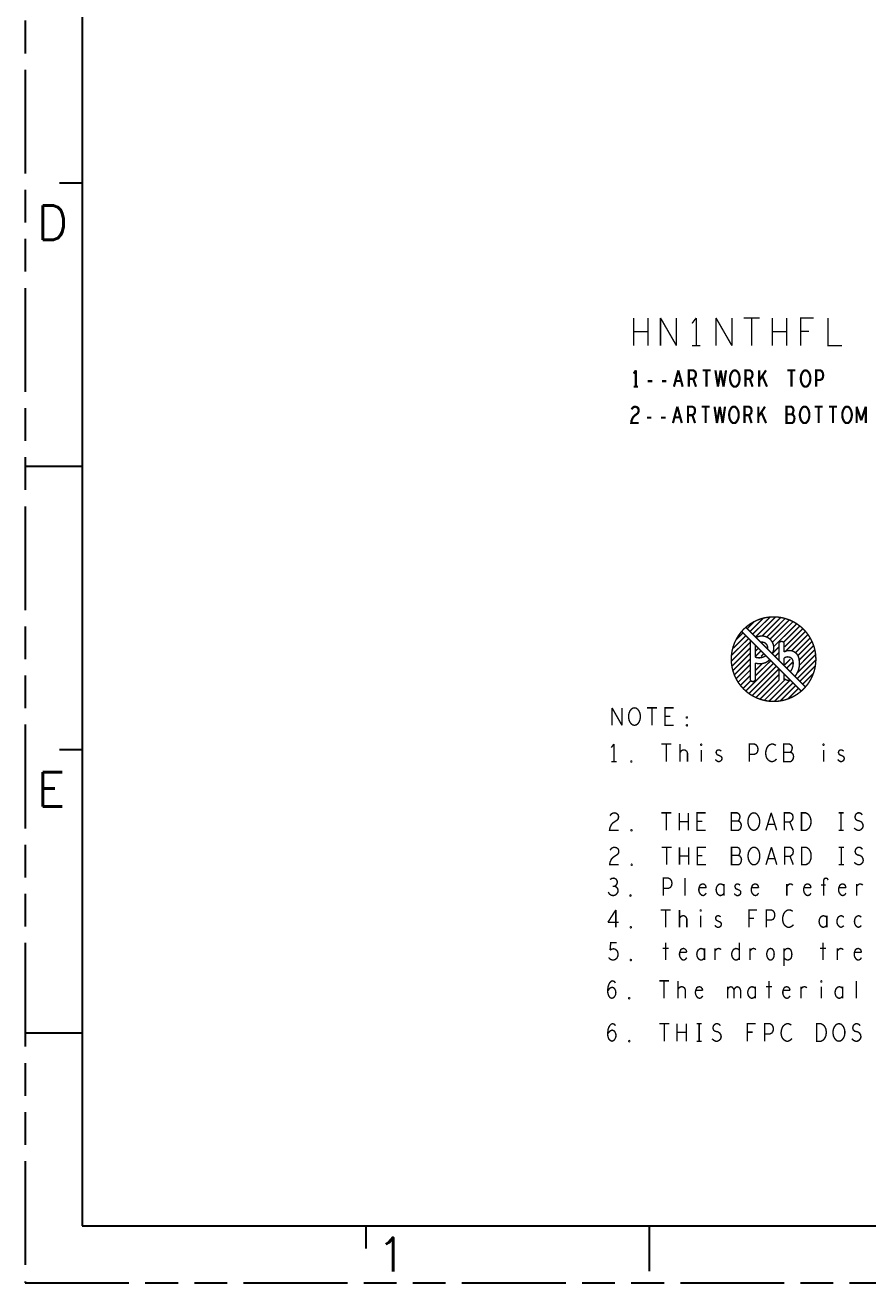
# Model space of a CAD drawing. Extents: x -81 to 328, y -202 to 89.
# Drawn here: x -81.2 to -4, y -202.4 to -87.2 of the extents above; entities that cross this region are included whole.
import ezdxf

# ---------------------------------------------------------------- set-up
doc = ezdxf.new("R2010")
doc.units = 0
doc.linetypes.add('PHANTOM', pattern=[29.5, 9.5, -1.5, 3, -1.5, 3, -1.5, 9.5])
doc.layers.add('0PAPERF', color=2, linetype='PHANTOM', plot=False)
doc.styles.add('SIMPLEX', font='simplex.shx')

msp = doc.modelspace()

# ---------------------------------------------------------------- linework, layer by layer
for p, q in [((-75.96, 80.01), (-75.96, -197.18)), ((-75.96, -101.67), (-78.04, -101.67)), ((-75.96, -127.62), (-81.15, -127.62)), ((-75.96, -153.57), (-78.04, -153.57)), ((-75.96, -179.53), (-81.15, -179.53)), ((-75.96, -197.18), (324.77, -197.18)), ((-59.35, -197.18), (132.71, -197.18)), ((-59.35, -197.18), (132.71, -197.18)), ((-50.01, -197.18), (-50.01, -199.25)), ((-24.05, -197.18), (-24.05, -201.33))]:
    msp.add_line(p, q)
for points, const_width in [([(-25.48, -116.55), (-25.48, -114.01)], 0.127), ([(-24.15, -114.01), (-24.15, -116.55)], 0.127), ([(-23.01, -116.55), (-23.01, -114.01)], 0.127), ([(-23.01, -114.01), (-21.55, -116.55)], 0.127), ([(-21.55, -116.55), (-21.55, -114.01)], 0.127), ([(-19.74, -114.01), (-20.12, -114.51)], 0.127), ([(-19.74, -116.55), (-19.74, -114.01)], 0.127), ([(-17.93, -116.55), (-17.93, -114.01)], 0.127), ([(-17.93, -114.01), (-16.47, -116.55)], 0.127), ([(-16.47, -116.55), (-16.47, -114.01)], 0.127), ([(-15.39, -114.01), (-13.93, -114.01)], 0.127), ([(-14.66, -114.01), (-14.66, -116.55)], 0.127), ([(-12.78, -116.55), (-12.78, -114.01)], 0.127), ([(-11.45, -114.01), (-11.45, -116.55)], 0.127), ([(-10.18, -116.55), (-10.18, -114.01), (-8.97, -114.01)], 0.127), ([(-7.67, -114.01), (-7.67, -116.55), (-6.4, -116.55)], 0.127), ([(-24.15, -115.28), (-25.48, -115.28)], 0.127), ([(-11.45, -115.28), (-12.78, -115.28)], 0.127), ([(-9.42, -115.23), (-10.18, -115.23)], 0.127), ([(-20.12, -116.55), (-19.35, -116.55)], 0.127), ([(-25.27, -118.81), (-25.46, -119.11)], 0.2), ([(-25.27, -120.31), (-25.27, -118.81)], 0.2), ([(-24.18, -119.81), (-23.76, -119.81)], 0.2), ([(-22.88, -119.81), (-22.47, -119.81)], 0.2), ([(-21.78, -120.31), (-21.38, -118.81)], 0.2), ([(-21.12, -119.79), (-21.64, -119.79)], 0.2), ([(-21.38, -118.81), (-20.98, -120.31)], 0.2), ([(-20.41, -120.31), (-20.41, -118.81), (-20.01, -118.81), (-19.88, -118.89), (-19.8, -118.99), (-19.76, -119.19), (-19.8, -119.39), (-19.89, -119.51), (-20.01, -119.59), (-20.41, -119.59)], 0.2), ([(-20.01, -119.59), (-19.76, -120.31)], 0.2), ([(-19.16, -118.81), (-18.42, -118.81)], 0.2), ([(-18.79, -118.81), (-18.79, -120.31)], 0.2), ([(-17.98, -118.81), (-17.75, -120.31)], 0.2), ([(-17.75, -120.31), (-17.5, -118.81)], 0.2), ([(-17.5, -118.81), (-17.24, -120.31)], 0.2), ([(-17.24, -120.31), (-17.01, -118.81)], 0.2), ([(-15.23, -120.31), (-15.23, -118.81), (-14.83, -118.81), (-14.7, -118.89), (-14.62, -118.99), (-14.58, -119.19), (-14.62, -119.39), (-14.71, -119.51), (-14.83, -119.59), (-15.23, -119.59)], 0.2), ([(-14.83, -119.59), (-14.58, -120.31)], 0.2), ([(-13.97, -120.31), (-13.97, -118.81)], 0.2), ([(-13.35, -118.81), (-13.97, -119.74)], 0.2), ([(-13.26, -120.31), (-13.69, -119.31)], 0.2), ([(-11.39, -118.81), (-10.65, -118.81)], 0.2), ([(-11.02, -118.81), (-11.02, -120.31)], 0.2), ([(-8.75, -120.31), (-8.75, -118.81), (-8.37, -118.81), (-8.24, -118.89), (-8.14, -119.06), (-8.11, -119.26), (-8.14, -119.46), (-8.22, -119.61), (-8.37, -119.69), (-8.75, -119.69)], 0.2), ([(-25.46, -120.31), (-25.07, -120.31)], 0.2), ([(-25.66, -122.39), (-25.56, -122.24), (-25.45, -122.16), (-25.32, -122.14), (-25.16, -122.19), (-25.04, -122.31), (-25.01, -122.47), (-25.03, -122.61), (-25.09, -122.74), (-25.41, -122.99), (-25.56, -123.17), (-25.66, -123.42), (-25.69, -123.64), (-25.01, -123.64)], 0.2), ([(-21.87, -123.64), (-21.47, -122.14)], 0.2), ([(-21.47, -122.14), (-21.06, -123.64)], 0.2), ([(-20.49, -123.64), (-20.49, -122.14), (-20.09, -122.14), (-19.96, -122.21), (-19.88, -122.31), (-19.85, -122.52), (-19.88, -122.72), (-19.98, -122.84), (-20.09, -122.92), (-20.49, -122.92)], 0.2), ([(-19.25, -122.14), (-18.51, -122.14)], 0.2), ([(-18.88, -122.14), (-18.88, -123.64)], 0.2), ([(-18.06, -122.14), (-17.84, -123.64)], 0.2), ([(-17.84, -123.64), (-17.58, -122.14)], 0.2), ([(-17.58, -122.14), (-17.32, -123.64)], 0.2), ([(-17.32, -123.64), (-17.1, -122.14)], 0.2), ([(-15.31, -123.64), (-15.31, -122.14), (-14.91, -122.14), (-14.78, -122.21), (-14.7, -122.31), (-14.67, -122.52), (-14.7, -122.72), (-14.8, -122.84), (-14.91, -122.92), (-15.31, -122.92)], 0.2), ([(-14.05, -123.64), (-14.05, -122.14)], 0.2), ([(-13.44, -122.14), (-14.05, -123.07)], 0.2), ([(-10.98, -122.84), (-10.91, -122.77), (-10.87, -122.64), (-10.83, -122.47), (-10.87, -122.31), (-10.93, -122.21), (-11.04, -122.14), (-11.48, -122.14), (-11.48, -123.64), (-10.95, -123.64), (-10.83, -123.54), (-10.77, -123.39), (-10.74, -123.22), (-10.77, -123.04), (-10.87, -122.89), (-10.98, -122.84), (-11.48, -122.84)], 0.2), ([(-8.89, -122.14), (-8.15, -122.14)], 0.2), ([(-8.52, -122.14), (-8.52, -123.64)], 0.2), ([(-7.59, -122.14), (-6.85, -122.14)], 0.2), ([(-7.22, -122.14), (-7.22, -123.64)], 0.2), ([(-5.05, -123.64), (-5.05, -122.14)], 0.2), ([(-5.05, -122.14), (-4.63, -123.39)], 0.2), ([(-4.63, -123.39), (-4.21, -122.14)], 0.2), ([(-4.21, -122.14), (-4.21, -123.64)], 0.2), ([(-24.26, -123.14), (-23.85, -123.14)], 0.2), ([(-22.97, -123.14), (-22.55, -123.14)], 0.2), ([(-21.21, -123.12), (-21.72, -123.12)], 0.2), ([(-20.09, -122.92), (-19.85, -123.64)], 0.2), ([(-14.91, -122.92), (-14.67, -123.64)], 0.2), ([(-13.34, -123.64), (-13.78, -122.64)], 0.2), ([(-13.61, -141.52), (-14.81, -142.73)], 0.127), ([(-12.98, -141.41), (-14.56, -142.98)], 0.127), ([(-12.47, -141.4), (-14.31, -143.24)], 0.127), ([(-13.71, -143.15), (-12.02, -141.46)], 0.127), ([(-13.28, -143.24), (-11.6, -141.55)], 0.127), ([(-12.99, -143.44), (-11.22, -141.68)], 0.127), ([(-15.45, -142.86), (-16.08, -143.49)], 0.127), ([(-15.58, -142.73), (-10.12, -148.19)], 0.127), ([(-15.2, -142.35), (-9.73, -147.81)], 0.127), ([(-14.43, -141.84), (-15.07, -142.48)], 0.127), ([(-12.76, -143.72), (-10.88, -141.84)], 0.127), ([(-12.65, -144.13), (-10.56, -142.04)], 0.127), ([(-11.7, -143.68), (-10.27, -142.25)], 0.127), ([(-11.64, -144.13), (-9.99, -142.48)], 0.127), ([(-11.54, -144.54), (-9.73, -142.73)], 0.127), ([(-14.94, -143.37), (-16.53, -144.95)], 0.127), ([(-14.81, -143.75), (-16.53, -145.46)], 0.127), ([(-15.2, -143.11), (-16.34, -144.25)], 0.127), ([(-11, -144.51), (-9.52, -143.02)], 0.127), ([(-10.65, -144.67), (-9.32, -143.34)], 0.127), ([(-10.42, -144.94), (-9.14, -143.66)], 0.127), ([(-10.29, -145.32), (-9, -144.03)], 0.127), ([(-14.81, -144.25), (-16.47, -145.91)], 0.127), ([(-14.81, -144.76), (-16.37, -146.32)], 0.127), ([(-14.08, -144.31), (-14.31, -144.51)], 0.127), ([(-14.31, -145.02), (-13.8, -144.51)], 0.127), ([(-13.8, -145.02), (-13.54, -144.76)], 0.127), ([(-12.15, -144.13), (-12.78, -144.76)], 0.127), ([(-12.53, -145.02), (-12.15, -144.64)], 0.127), ([(-11.69, -145.83), (-11.69, -145.17)], 0.127), ([(-10.47, -146.52), (-8.82, -144.86)], 0.127), ([(-10.28, -145.82), (-8.91, -144.44)], 0.127), ([(-16.21, -146.67), (-14.81, -145.27)], 0.127), ([(-16.08, -147.05), (-14.81, -145.78)], 0.127), ([(-15.89, -147.37), (-14.81, -146.29)], 0.127), ([(-15.2, -148.19), (-12.66, -145.65)], 0.127), ([(-12.4, -145.91), (-14.91, -148.41)], 0.127), ([(-12.15, -146.16), (-14.59, -148.6)], 0.127), ([(-14.31, -146.79), (-12.91, -145.4)], 0.127), ([(-13.7, -145.68), (-14.31, -146.29)], 0.127), ([(-12.15, -147.18), (-12.15, -146.16)], 0.127), ([(-11.64, -145.78), (-11.13, -145.27)], 0.127), ([(-11.39, -146.16), (-11.39, -146.03), (-10.88, -145.52)], 0.127), ([(-10.5, -147.05), (-8.79, -145.34)], 0.127), ([(-10.24, -147.3), (-8.85, -145.91)], 0.127), ([(-14.81, -146.79), (-15.67, -147.65)], 0.127), ([(-14.75, -147.24), (-15.45, -147.94)], 0.127), ([(-12.15, -146.67), (-14.24, -148.76)], 0.127), ([(-12.15, -147.18), (-13.89, -148.92)], 0.127), ([(-11.58, -147.12), (-13.51, -149.05)], 0.127), ([(-11.13, -147.18), (-13.07, -149.11)], 0.127), ([(-10.88, -147.43), (-12.59, -149.14)], 0.127), ([(-11.69, -147.1), (-11.69, -146.64)], 0.127), ([(-11.44, -147.19), (-11.54, -147.15), (-11.69, -147.05)], 0.127), ([(-11.69, -147.05), (-11.69, -147.18)], 0.127), ([(-10.66, -146.8), (-10.7, -146.85)], 0.127), ([(-9.99, -147.56), (-9.04, -146.6)], 0.127), ([(-10.62, -147.68), (-12.02, -149.08)], 0.127), ([(-10.37, -147.94), (-11.32, -148.89)], 0.127), ([(-27.45, -151.33), (-27.45, -149.73)], 0.127), ([(-27.45, -149.73), (-26.54, -151.33)], 0.127), ([(-26.54, -151.33), (-26.54, -149.73)], 0.127), ([(-24.25, -149.73), (-23.34, -149.73)], 0.127), ([(-23.79, -149.73), (-23.79, -151.33)], 0.127), ([(-21.8, -151.33), (-22.59, -151.33), (-22.59, -149.73), (-21.8, -149.73)], 0.127), ([(-22.11, -150.5), (-22.59, -150.5)], 0.127), ([(-27.28, -153.05), (-27.52, -153.37)], 0.127), ([(-27.28, -154.65), (-27.28, -153.05)], 0.127), ([(-22.94, -153.05), (-22.02, -153.05)], 0.127), ([(-22.48, -153.05), (-22.48, -154.65)], 0.127), ([(-21.22, -154.65), (-21.22, -153.05)], 0.127), ([(-14.88, -154.65), (-14.88, -153.05), (-14.4, -153.05), (-14.24, -153.13), (-14.12, -153.32), (-14.08, -153.53), (-14.12, -153.74), (-14.22, -153.9), (-14.4, -153.98), (-14.88, -153.98)], 0.127), ([(-12.44, -153.18), (-12.56, -153.1), (-12.7, -153.05), (-12.86, -153.05), (-13.04, -153.13), (-13.18, -153.26), (-13.28, -153.42), (-13.36, -153.69), (-13.38, -153.93), (-13.34, -154.17), (-13.28, -154.33), (-13.16, -154.49), (-13.02, -154.6), (-12.88, -154.65), (-12.74, -154.65), (-12.6, -154.6), (-12.48, -154.52), (-12.38, -154.41)], 0.127), ([(-11.12, -153.8), (-11.04, -153.72), (-10.98, -153.58), (-10.94, -153.4), (-10.98, -153.24), (-11.06, -153.13), (-11.2, -153.05), (-11.74, -153.05), (-11.74, -154.65), (-11.08, -154.65), (-10.94, -154.54), (-10.86, -154.38), (-10.82, -154.2), (-10.86, -154.01), (-10.98, -153.85), (-11.12, -153.8), (-11.74, -153.8)], 0.127), ([(-21.22, -153.82), (-21.12, -153.69), (-21.02, -153.61), (-20.86, -153.58), (-20.74, -153.61), (-20.6, -153.72), (-20.54, -153.88), (-20.54, -154.65)], 0.127), ([(-19.28, -153.58), (-19.28, -154.65)], 0.127), ([(-17.98, -154.46), (-17.88, -154.57), (-17.74, -154.65), (-17.62, -154.65), (-17.5, -154.6), (-17.42, -154.52), (-17.38, -154.41), (-17.4, -154.25), (-17.48, -154.17), (-17.84, -154.01), (-17.92, -153.82), (-17.88, -153.69), (-17.8, -153.61), (-17.68, -153.58), (-17.56, -153.61), (-17.44, -153.69)], 0.127), ([(-8.08, -153.58), (-8.08, -154.65)], 0.127), ([(-6.78, -154.46), (-6.68, -154.57), (-6.54, -154.65), (-6.42, -154.65), (-6.3, -154.6), (-6.22, -154.52), (-6.18, -154.41), (-6.2, -154.25), (-6.28, -154.17), (-6.64, -154.01), (-6.72, -153.82), (-6.68, -153.69), (-6.6, -153.61), (-6.48, -153.58), (-6.36, -153.61), (-6.24, -153.69)], 0.127), ([(-27.52, -154.65), (-27.04, -154.65)], 0.127), ([(-27.64, -159.62), (-27.52, -159.46), (-27.38, -159.38), (-27.23, -159.35), (-27.03, -159.4), (-26.89, -159.54), (-26.85, -159.7), (-26.87, -159.86), (-26.95, -159.99), (-27.35, -160.26), (-27.52, -160.44), (-27.64, -160.71), (-27.68, -160.95), (-26.85, -160.95)], 0.127), ([(-22.92, -159.35), (-22.01, -159.35)], 0.127), ([(-22.47, -159.35), (-22.47, -160.95)], 0.127), ([(-21.28, -160.95), (-21.28, -159.35)], 0.127), ([(-20.45, -160.15), (-21.28, -160.15)], 0.127), ([(-20.45, -159.35), (-20.45, -160.95)], 0.127), ([(-18.87, -160.95), (-19.66, -160.95), (-19.66, -159.35), (-18.87, -159.35)], 0.127), ([(-19.19, -160.12), (-19.66, -160.12)], 0.127), ([(-15.91, -160.1), (-15.83, -160.02), (-15.77, -159.88), (-15.73, -159.7), (-15.77, -159.54), (-15.85, -159.43), (-15.99, -159.35), (-16.52, -159.35), (-16.52, -160.95), (-15.87, -160.95), (-15.73, -160.84), (-15.65, -160.68), (-15.61, -160.5), (-15.65, -160.31), (-15.77, -160.15), (-15.91, -160.1), (-16.52, -160.1)], 0.127), ([(-13.36, -160.95), (-12.87, -159.35)], 0.127), ([(-12.87, -159.35), (-12.37, -160.95)], 0.127), ([(-11.66, -160.95), (-11.66, -159.35), (-11.17, -159.35), (-11.01, -159.43), (-10.91, -159.54), (-10.87, -159.75), (-10.91, -159.96), (-11.03, -160.1), (-11.17, -160.18), (-11.66, -160.18)], 0.127), ([(-11.17, -160.18), (-10.87, -160.95)], 0.127), ([(-6.7, -159.35), (-6.23, -159.35)], 0.127), ([(-6.47, -159.35), (-6.47, -160.95)], 0.127), ([(-5.28, -160.74), (-5.12, -160.87), (-4.95, -160.95), (-4.79, -160.95), (-4.63, -160.87), (-4.51, -160.74), (-4.45, -160.55), (-4.49, -160.36), (-4.59, -160.2), (-4.77, -160.1), (-5.01, -160.04), (-5.14, -159.94), (-5.2, -159.75), (-5.16, -159.56), (-5.07, -159.43), (-4.93, -159.35), (-4.79, -159.35), (-4.65, -159.4), (-4.53, -159.54)], 0.127), ([(-12.55, -160.39), (-13.18, -160.39)], 0.127), ([(-6.7, -160.95), (-6.23, -160.95)], 0.127), ([(-27.63, -162.77), (-27.51, -162.61), (-27.37, -162.53), (-27.21, -162.5), (-27.01, -162.56), (-26.87, -162.69), (-26.83, -162.85), (-26.85, -163.01), (-26.93, -163.14), (-27.33, -163.41), (-27.51, -163.6), (-27.63, -163.86), (-27.67, -164.1), (-26.83, -164.1)], 0.127), ([(-22.91, -162.5), (-21.99, -162.5)], 0.127), ([(-22.45, -162.5), (-22.45, -164.1)], 0.127), ([(-21.27, -164.1), (-21.27, -162.5)], 0.127), ([(-20.43, -162.5), (-20.43, -164.1)], 0.127), ([(-18.85, -164.1), (-19.65, -164.1), (-19.65, -162.5), (-18.85, -162.5)], 0.127), ([(-15.89, -163.25), (-15.81, -163.17), (-15.75, -163.04), (-15.71, -162.85), (-15.75, -162.69), (-15.83, -162.58), (-15.97, -162.5), (-16.51, -162.5), (-16.51, -164.1), (-15.85, -164.1), (-15.71, -164), (-15.63, -163.84), (-15.59, -163.65), (-15.63, -163.46), (-15.75, -163.3), (-15.89, -163.25), (-16.51, -163.25)], 0.127), ([(-13.35, -164.1), (-12.85, -162.5)], 0.127), ([(-12.85, -162.5), (-12.36, -164.1)], 0.127), ([(-11.65, -164.1), (-11.65, -162.5), (-11.15, -162.5), (-10.99, -162.58), (-10.89, -162.69), (-10.85, -162.9), (-10.89, -163.12), (-11.01, -163.25), (-11.15, -163.33), (-11.65, -163.33)], 0.127), ([(-6.69, -162.5), (-6.21, -162.5)], 0.127), ([(-6.45, -162.5), (-6.45, -164.1)], 0.127), ([(-5.27, -163.89), (-5.11, -164.02), (-4.93, -164.1), (-4.77, -164.1), (-4.61, -164.02), (-4.49, -163.89), (-4.44, -163.7), (-4.48, -163.52), (-4.57, -163.36), (-4.75, -163.25), (-4.99, -163.2), (-5.13, -163.09), (-5.19, -162.9), (-5.15, -162.72), (-5.05, -162.58), (-4.91, -162.5), (-4.77, -162.5), (-4.63, -162.56), (-4.51, -162.69)], 0.127), ([(-20.43, -163.3), (-21.27, -163.3)], 0.127), ([(-19.17, -163.28), (-19.65, -163.28)], 0.127), ([(-12.53, -163.54), (-13.17, -163.54)], 0.127), ([(-11.15, -163.33), (-10.85, -164.1)], 0.127), ([(-6.69, -164.1), (-6.21, -164.1)], 0.127), ([(-27.22, -166.07), (-27.1, -165.99), (-27, -165.86), (-26.96, -165.7), (-27, -165.54), (-27.1, -165.41), (-27.28, -165.33), (-27.46, -165.35), (-27.64, -165.46)], 0.127), ([(-22.76, -166.93), (-22.76, -165.33), (-22.28, -165.33), (-22.12, -165.41), (-22, -165.59), (-21.96, -165.81), (-22, -166.02), (-22.1, -166.18), (-22.28, -166.26), (-22.76, -166.26)], 0.127), ([(-20.76, -166.93), (-20.76, -165.33)], 0.127), ([(-18.82, -166.21), (-18.88, -166.02), (-18.98, -165.91), (-19.12, -165.86), (-19.26, -165.89), (-19.38, -165.97), (-19.46, -166.15), (-19.5, -166.31), (-19.5, -166.47), (-19.46, -166.63), (-19.36, -166.79), (-19.24, -166.9), (-19.1, -166.93), (-18.96, -166.87), (-18.82, -166.71)], 0.127), ([(-17.2, -166.05), (-17.28, -165.94), (-17.4, -165.89), (-17.54, -165.86), (-17.68, -165.91), (-17.8, -166.02), (-17.88, -166.18), (-17.92, -166.39), (-17.88, -166.61), (-17.8, -166.77), (-17.68, -166.87), (-17.54, -166.93), (-17.4, -166.9), (-17.28, -166.82), (-17.2, -166.71)], 0.127), ([(-17.2, -166.93), (-17.2, -165.86)], 0.127), ([(-16.26, -166.74), (-16.16, -166.85), (-16.02, -166.93), (-15.9, -166.93), (-15.78, -166.87), (-15.7, -166.79), (-15.66, -166.69), (-15.68, -166.53), (-15.76, -166.45), (-16.12, -166.29), (-16.2, -166.1), (-16.16, -165.97), (-16.08, -165.89), (-15.96, -165.86), (-15.84, -165.89), (-15.72, -165.97)], 0.127), ([(-14.02, -166.21), (-14.08, -166.02), (-14.18, -165.91), (-14.32, -165.86), (-14.46, -165.89), (-14.58, -165.97), (-14.66, -166.15), (-14.7, -166.31), (-14.7, -166.47), (-14.66, -166.63), (-14.56, -166.79), (-14.44, -166.9), (-14.3, -166.93), (-14.16, -166.87), (-14.02, -166.71)], 0.127), ([(-11.44, -166.07), (-11.34, -165.97), (-11.24, -165.89), (-11.1, -165.86), (-11, -165.89), (-10.88, -165.97)], 0.127), ([(-11.44, -166.93), (-11.44, -165.86)], 0.127), ([(-9.22, -166.21), (-9.28, -166.02), (-9.38, -165.91), (-9.52, -165.86), (-9.66, -165.89), (-9.78, -165.97), (-9.86, -166.15), (-9.9, -166.31), (-9.9, -166.47), (-9.86, -166.63), (-9.76, -166.79), (-9.64, -166.9), (-9.5, -166.93), (-9.36, -166.87), (-9.22, -166.71)], 0.127), ([(-7.9, -165.97), (-8.3, -165.97)], 0.127), ([(-8.08, -166.93), (-8.08, -165.57), (-8.04, -165.43), (-7.96, -165.35), (-7.84, -165.33), (-7.72, -165.38), (-7.66, -165.51)], 0.127), ([(-6.02, -166.21), (-6.08, -166.02), (-6.18, -165.91), (-6.32, -165.86), (-6.46, -165.89), (-6.58, -165.97), (-6.66, -166.15), (-6.7, -166.31), (-6.7, -166.47), (-6.66, -166.63), (-6.56, -166.79), (-6.44, -166.9), (-6.3, -166.93), (-6.16, -166.87), (-6.02, -166.71)], 0.127), ([(-5.04, -166.07), (-4.94, -165.97), (-4.84, -165.89), (-4.7, -165.86), (-4.6, -165.89), (-4.48, -165.97)], 0.127), ([(-5.04, -166.93), (-5.04, -165.86)], 0.127), ([(-27.8, -166.61), (-27.68, -166.79), (-27.52, -166.9), (-27.34, -166.93), (-27.18, -166.9), (-27.02, -166.77), (-26.92, -166.61), (-26.9, -166.45), (-26.94, -166.26), (-27.08, -166.13), (-27.22, -166.07), (-27.4, -166.07)], 0.127), ([(-19.46, -166.21), (-18.82, -166.21)], 0.127), ([(-14.66, -166.21), (-14.02, -166.21)], 0.127), ([(-9.86, -166.21), (-9.22, -166.21)], 0.127), ([(-6.66, -166.21), (-6.02, -166.21)], 0.127), ([(-27.1, -168.24), (-27.83, -169.38)], 0.127), ([(-27.1, -169.84), (-27.1, -168.24)], 0.127), ([(-22.99, -168.24), (-22.08, -168.24)], 0.127), ([(-22.53, -168.24), (-22.53, -169.84)], 0.127), ([(-21.27, -169.84), (-21.27, -168.24)], 0.127), ([(-14.91, -169.84), (-14.91, -168.24), (-14.16, -168.24)], 0.127), ([(-13.33, -169.84), (-13.33, -168.24), (-12.86, -168.24), (-12.7, -168.32), (-12.58, -168.5), (-12.54, -168.72), (-12.58, -168.93), (-12.68, -169.09), (-12.86, -169.17), (-13.33, -169.17)], 0.127), ([(-10.9, -168.37), (-11.02, -168.29), (-11.16, -168.24), (-11.32, -168.24), (-11.49, -168.32), (-11.63, -168.45), (-11.73, -168.61), (-11.81, -168.88), (-11.83, -169.12), (-11.79, -169.36), (-11.73, -169.52), (-11.61, -169.68), (-11.47, -169.78), (-11.34, -169.84), (-11.2, -169.84), (-11.06, -169.78), (-10.94, -169.7), (-10.84, -169.6)], 0.127), ([(-27.83, -169.38), (-26.84, -169.38)], 0.127), ([(-21.27, -169.01), (-21.17, -168.88), (-21.07, -168.8), (-20.91, -168.77), (-20.8, -168.8), (-20.66, -168.91), (-20.6, -169.07), (-20.6, -169.84)], 0.127), ([(-19.33, -168.77), (-19.33, -169.84)], 0.127), ([(-18.03, -169.65), (-17.93, -169.76), (-17.79, -169.84), (-17.67, -169.84), (-17.56, -169.78), (-17.48, -169.7), (-17.44, -169.6), (-17.46, -169.44), (-17.54, -169.36), (-17.89, -169.2), (-17.97, -169.01), (-17.93, -168.88), (-17.85, -168.8), (-17.73, -168.77), (-17.62, -168.8), (-17.5, -168.88)], 0.127), ([(-14.44, -169.01), (-14.91, -169.01)], 0.127), ([(-7.78, -168.96), (-7.86, -168.85), (-7.98, -168.8), (-8.12, -168.77), (-8.25, -168.83), (-8.37, -168.93), (-8.45, -169.09), (-8.49, -169.3), (-8.45, -169.52), (-8.37, -169.68), (-8.25, -169.78), (-8.12, -169.84), (-7.98, -169.81), (-7.86, -169.73), (-7.78, -169.62)], 0.127), ([(-7.78, -169.84), (-7.78, -168.77)], 0.127), ([(-6.22, -168.91), (-6.36, -168.8), (-6.48, -168.77), (-6.63, -168.83), (-6.75, -168.93), (-6.83, -169.12), (-6.85, -169.3), (-6.83, -169.49), (-6.75, -169.65), (-6.63, -169.78), (-6.48, -169.84), (-6.34, -169.78), (-6.22, -169.68)], 0.127), ([(-4.62, -168.91), (-4.76, -168.8), (-4.88, -168.77), (-5.03, -168.83), (-5.15, -168.93), (-5.23, -169.12), (-5.25, -169.3), (-5.23, -169.49), (-5.15, -169.65), (-5.03, -169.78), (-4.88, -169.84), (-4.74, -169.78), (-4.62, -169.68)], 0.127), ([(-27.63, -171.93), (-27.57, -171.24), (-27.04, -171.24)], 0.127), ([(-22.53, -171.24), (-22.53, -172.84)], 0.127), ([(-15.78, -171.24), (-15.78, -172.84)], 0.127), ([(-8.14, -171.24), (-8.14, -172.84)], 0.127), ([(-27.77, -172.6), (-27.65, -172.73), (-27.51, -172.81), (-27.33, -172.84), (-27.16, -172.78), (-27.02, -172.68), (-26.92, -172.49), (-26.9, -172.28), (-26.94, -172.07), (-27.04, -171.93), (-27.18, -171.83), (-27.31, -171.8), (-27.45, -171.83), (-27.63, -171.93)], 0.127), ([(-22.81, -171.77), (-22.26, -171.77)], 0.127), ([(-20.6, -172.12), (-20.66, -171.93), (-20.76, -171.83), (-20.89, -171.77), (-21.03, -171.8), (-21.15, -171.88), (-21.23, -172.07), (-21.27, -172.23), (-21.27, -172.38), (-21.23, -172.54), (-21.13, -172.7), (-21.01, -172.81), (-20.87, -172.84), (-20.74, -172.78), (-20.6, -172.62)], 0.127), ([(-21.23, -172.12), (-20.6, -172.12)], 0.127), ([(-18.98, -171.96), (-19.06, -171.85), (-19.18, -171.8), (-19.31, -171.77), (-19.45, -171.83), (-19.57, -171.93), (-19.65, -172.09), (-19.69, -172.3), (-19.65, -172.52), (-19.57, -172.68), (-19.45, -172.78), (-19.31, -172.84), (-19.18, -172.81), (-19.06, -172.73), (-18.98, -172.62)], 0.127), ([(-18.98, -172.84), (-18.98, -171.77)], 0.127), ([(-18.01, -172.84), (-18.01, -171.77)], 0.127), ([(-18.01, -171.98), (-17.91, -171.88), (-17.81, -171.8), (-17.67, -171.77), (-17.58, -171.8), (-17.46, -171.88)], 0.127), ([(-15.78, -172.6), (-15.86, -172.73), (-15.98, -172.81), (-16.11, -172.84), (-16.27, -172.78), (-16.39, -172.65), (-16.47, -172.49), (-16.49, -172.3), (-16.47, -172.12), (-16.39, -171.96), (-16.27, -171.83), (-16.11, -171.77), (-15.98, -171.8), (-15.88, -171.85), (-15.78, -171.96)], 0.127), ([(-14.81, -172.84), (-14.81, -171.77)], 0.127), ([(-14.81, -171.98), (-14.71, -171.88), (-14.61, -171.8), (-14.48, -171.77), (-14.38, -171.8), (-14.26, -171.88)], 0.127), ([(-11.69, -173.37), (-11.69, -171.77)], 0.127), ([(-11.69, -172.01), (-11.59, -171.88), (-11.49, -171.8), (-11.34, -171.77), (-11.2, -171.8), (-11.06, -171.93), (-11, -172.12), (-10.98, -172.3), (-11, -172.49), (-11.06, -172.68), (-11.18, -172.78), (-11.34, -172.84), (-11.47, -172.81), (-11.61, -172.73), (-11.69, -172.62)], 0.127), ([(-8.41, -171.77), (-7.86, -171.77)], 0.127), ([(-6.81, -172.84), (-6.81, -171.77)], 0.127), ([(-6.81, -171.98), (-6.71, -171.88), (-6.61, -171.8), (-6.48, -171.77), (-6.38, -171.8), (-6.26, -171.88)], 0.127), ([(-4.6, -172.12), (-4.66, -171.93), (-4.76, -171.83), (-4.9, -171.77), (-5.03, -171.8), (-5.15, -171.88), (-5.23, -172.07), (-5.27, -172.23), (-5.27, -172.38), (-5.23, -172.54), (-5.13, -172.7), (-5.01, -172.81), (-4.88, -172.84), (-4.74, -172.78), (-4.6, -172.62)], 0.127), ([(-5.23, -172.12), (-4.6, -172.12)], 0.127), ([(-27.85, -175.68), (-27.71, -175.49), (-27.59, -175.38), (-27.44, -175.33), (-27.3, -175.38), (-27.2, -175.49), (-27.12, -175.65), (-27.1, -175.83), (-27.12, -175.99), (-27.2, -176.15), (-27.32, -176.29), (-27.46, -176.34), (-27.61, -176.29), (-27.75, -176.13), (-27.83, -175.89), (-27.85, -175.62), (-27.81, -175.28), (-27.75, -175.09), (-27.65, -174.9), (-27.52, -174.77), (-27.38, -174.74), (-27.24, -174.8), (-27.14, -174.93)], 0.127), ([(-23.13, -174.74), (-22.22, -174.74)], 0.127), ([(-22.68, -174.74), (-22.68, -176.34)], 0.127), ([(-21.41, -176.34), (-21.41, -174.74)], 0.127), ([(-13.08, -174.74), (-13.08, -176.34)], 0.127), ([(-5.08, -176.34), (-5.08, -174.74)], 0.127), ([(-21.41, -175.51), (-21.31, -175.38), (-21.21, -175.3), (-21.06, -175.28), (-20.94, -175.3), (-20.8, -175.41), (-20.74, -175.57), (-20.74, -176.34)], 0.127), ([(-19.14, -175.62), (-19.2, -175.44), (-19.3, -175.33), (-19.44, -175.28), (-19.58, -175.3), (-19.69, -175.38), (-19.77, -175.57), (-19.81, -175.73), (-19.81, -175.89), (-19.77, -176.05), (-19.67, -176.21), (-19.56, -176.31), (-19.42, -176.34), (-19.28, -176.29), (-19.14, -176.13)], 0.127), ([(-19.77, -175.62), (-19.14, -175.62)], 0.127), ([(-16.87, -176.34), (-16.87, -175.28)], 0.127), ([(-16.87, -175.57), (-16.81, -175.44), (-16.71, -175.33), (-16.57, -175.28), (-16.43, -175.33), (-16.34, -175.44), (-16.28, -175.57), (-16.28, -176.34)], 0.127), ([(-16.28, -175.57), (-16.22, -175.44), (-16.12, -175.33), (-15.98, -175.28), (-15.84, -175.33), (-15.74, -175.44), (-15.68, -175.6), (-15.68, -176.34)], 0.127), ([(-14.32, -175.46), (-14.4, -175.36), (-14.52, -175.3), (-14.66, -175.28), (-14.8, -175.33), (-14.91, -175.44), (-14.99, -175.6), (-15.03, -175.81), (-14.99, -176.02), (-14.91, -176.18), (-14.8, -176.29), (-14.66, -176.34), (-14.52, -176.31), (-14.4, -176.23), (-14.32, -176.13)], 0.127), ([(-14.32, -176.34), (-14.32, -175.28)], 0.127), ([(-13.35, -175.28), (-12.8, -175.28)], 0.127), ([(-11.14, -175.62), (-11.2, -175.44), (-11.3, -175.33), (-11.44, -175.28), (-11.58, -175.3), (-11.69, -175.38), (-11.77, -175.57), (-11.81, -175.73), (-11.81, -175.89), (-11.77, -176.05), (-11.67, -176.21), (-11.56, -176.31), (-11.42, -176.34), (-11.28, -176.29), (-11.14, -176.13)], 0.127), ([(-11.77, -175.62), (-11.14, -175.62)], 0.127), ([(-10.15, -176.34), (-10.15, -175.28)], 0.127), ([(-10.15, -175.49), (-10.06, -175.38), (-9.96, -175.3), (-9.82, -175.28), (-9.72, -175.3), (-9.6, -175.38)], 0.127), ([(-8.28, -175.28), (-8.28, -176.34)], 0.127), ([(-6.32, -175.46), (-6.4, -175.36), (-6.52, -175.3), (-6.66, -175.28), (-6.8, -175.33), (-6.92, -175.44), (-6.99, -175.6), (-7.03, -175.81), (-6.99, -176.02), (-6.92, -176.18), (-6.8, -176.29), (-6.66, -176.34), (-6.52, -176.31), (-6.4, -176.23), (-6.32, -176.13)], 0.127), ([(-6.32, -176.34), (-6.32, -175.28)], 0.127), ([(-27.85, -179.6), (-27.71, -179.41), (-27.59, -179.31), (-27.43, -179.25), (-27.29, -179.31), (-27.19, -179.41), (-27.11, -179.57), (-27.09, -179.76), (-27.11, -179.92), (-27.19, -180.08), (-27.31, -180.21), (-27.45, -180.27), (-27.61, -180.21), (-27.75, -180.05), (-27.83, -179.81), (-27.85, -179.55), (-27.81, -179.2), (-27.75, -179.01), (-27.65, -178.83), (-27.51, -178.69), (-27.37, -178.67), (-27.23, -178.72), (-27.13, -178.85)], 0.127), ([(-23.13, -178.67), (-22.21, -178.67)], 0.127), ([(-22.67, -178.67), (-22.67, -180.27)], 0.127), ([(-21.49, -180.27), (-21.49, -178.67)], 0.127), ([(-20.65, -179.47), (-21.49, -179.47)], 0.127), ([(-20.65, -178.67), (-20.65, -180.27)], 0.127), ([(-19.71, -178.67), (-19.23, -178.67)], 0.127), ([(-19.47, -178.67), (-19.47, -180.27)], 0.127), ([(-18.29, -180.05), (-18.13, -180.19), (-17.95, -180.27), (-17.79, -180.27), (-17.63, -180.19), (-17.51, -180.05), (-17.45, -179.87), (-17.49, -179.68), (-17.59, -179.52), (-17.77, -179.41), (-18.01, -179.36), (-18.15, -179.25), (-18.21, -179.07), (-18.17, -178.88), (-18.07, -178.75), (-17.93, -178.67), (-17.79, -178.67), (-17.65, -178.72), (-17.53, -178.85)], 0.127), ([(-15.05, -180.27), (-15.05, -178.67), (-14.29, -178.67)], 0.127), ([(-14.57, -179.44), (-15.05, -179.44)], 0.127), ([(-13.47, -180.27), (-13.47, -178.67), (-12.99, -178.67), (-12.83, -178.75), (-12.71, -178.93), (-12.67, -179.15), (-12.71, -179.36), (-12.81, -179.52), (-12.99, -179.6), (-13.47, -179.6)], 0.127), ([(-11.03, -178.8), (-11.15, -178.72), (-11.29, -178.67), (-11.45, -178.67), (-11.63, -178.75), (-11.77, -178.88), (-11.87, -179.04), (-11.95, -179.31), (-11.97, -179.55), (-11.93, -179.79), (-11.87, -179.95), (-11.75, -180.11), (-11.61, -180.21), (-11.47, -180.27), (-11.33, -180.27), (-11.19, -180.21), (-11.07, -180.13), (-10.97, -180.03)], 0.127), ([(-5.49, -180.05), (-5.33, -180.19), (-5.15, -180.27), (-4.99, -180.27), (-4.83, -180.19), (-4.71, -180.05), (-4.65, -179.87), (-4.69, -179.68), (-4.79, -179.52), (-4.97, -179.41), (-5.21, -179.36), (-5.35, -179.25), (-5.41, -179.07), (-5.37, -178.88), (-5.27, -178.75), (-5.13, -178.67), (-4.99, -178.67), (-4.85, -178.72), (-4.73, -178.85)], 0.127), ([(-19.71, -180.27), (-19.23, -180.27)], 0.127)]:
    msp.add_lwpolyline(points, dxfattribs=dict(const_width=const_width))
for points, const_width in [([(-16.2, -120.31), (-16.33, -120.29), (-16.44, -120.19), (-16.54, -120.04), (-16.6, -119.86), (-16.64, -119.66), (-16.64, -119.46), (-16.6, -119.26), (-16.54, -119.09), (-16.44, -118.94), (-16.33, -118.84), (-16.2, -118.81), (-16.07, -118.84), (-15.96, -118.94), (-15.86, -119.09), (-15.8, -119.26), (-15.77, -119.46), (-15.77, -119.66), (-15.8, -119.86), (-15.86, -120.04), (-15.96, -120.19), (-16.07, -120.29)], 0.2), ([(-9.73, -120.31), (-9.86, -120.29), (-9.97, -120.19), (-10.06, -120.04), (-10.13, -119.86), (-10.16, -119.66), (-10.16, -119.46), (-10.13, -119.26), (-10.06, -119.09), (-9.97, -118.94), (-9.86, -118.84), (-9.73, -118.81), (-9.6, -118.84), (-9.49, -118.94), (-9.39, -119.09), (-9.32, -119.26), (-9.29, -119.46), (-9.29, -119.66), (-9.32, -119.86), (-9.39, -120.04), (-9.49, -120.19), (-9.6, -120.29)], 0.2), ([(-16.29, -123.64), (-16.42, -123.62), (-16.53, -123.52), (-16.62, -123.37), (-16.69, -123.19), (-16.72, -122.99), (-16.72, -122.79), (-16.69, -122.59), (-16.62, -122.42), (-16.53, -122.26), (-16.42, -122.16), (-16.29, -122.14), (-16.16, -122.16), (-16.05, -122.26), (-15.95, -122.42), (-15.88, -122.59), (-15.85, -122.79), (-15.85, -122.99), (-15.88, -123.19), (-15.95, -123.37), (-16.05, -123.52), (-16.16, -123.62)], 0.2), ([(-9.81, -123.64), (-9.94, -123.62), (-10.05, -123.52), (-10.15, -123.37), (-10.21, -123.19), (-10.25, -122.99), (-10.25, -122.79), (-10.21, -122.59), (-10.15, -122.42), (-10.05, -122.26), (-9.94, -122.16), (-9.81, -122.14), (-9.68, -122.16), (-9.57, -122.26), (-9.47, -122.42), (-9.41, -122.59), (-9.38, -122.79), (-9.38, -122.99), (-9.41, -123.19), (-9.47, -123.37), (-9.57, -123.52), (-9.68, -123.62)], 0.2), ([(-5.93, -123.64), (-6.06, -123.62), (-6.17, -123.52), (-6.26, -123.37), (-6.33, -123.19), (-6.36, -122.99), (-6.36, -122.79), (-6.33, -122.59), (-6.26, -122.42), (-6.17, -122.26), (-6.06, -122.16), (-5.93, -122.14), (-5.8, -122.16), (-5.69, -122.26), (-5.59, -122.42), (-5.53, -122.59), (-5.49, -122.79), (-5.49, -122.99), (-5.53, -123.19), (-5.59, -123.37), (-5.69, -123.52), (-5.8, -123.62)], 0.2), ([(-25.39, -151.33), (-25.55, -151.3), (-25.69, -151.2), (-25.81, -151.04), (-25.89, -150.85), (-25.93, -150.64), (-25.93, -150.42), (-25.89, -150.21), (-25.81, -150.02), (-25.69, -149.86), (-25.55, -149.76), (-25.39, -149.73), (-25.24, -149.76), (-25.1, -149.86), (-24.98, -150.02), (-24.9, -150.21), (-24.86, -150.42), (-24.86, -150.64), (-24.9, -150.85), (-24.98, -151.04), (-25.1, -151.2), (-25.24, -151.3)], 0.127), ([(-20.59, -150.66), (-20.63, -150.64), (-20.63, -150.58), (-20.59, -150.56), (-20.55, -150.58), (-20.55, -150.64)], 0.127), ([(-20.59, -151.38), (-20.63, -151.36), (-20.63, -151.3), (-20.59, -151.28), (-20.55, -151.3), (-20.55, -151.36)], 0.127), ([(-19.28, -153.16), (-19.32, -153.13), (-19.32, -153.08), (-19.28, -153.05), (-19.24, -153.08), (-19.24, -153.13)], 0.127), ([(-8.08, -153.16), (-8.12, -153.13), (-8.12, -153.08), (-8.08, -153.05), (-8.04, -153.08), (-8.04, -153.13)], 0.127), ([(-25.68, -154.7), (-25.72, -154.68), (-25.72, -154.62), (-25.68, -154.6), (-25.64, -154.62), (-25.64, -154.68)], 0.127), ([(-14.47, -160.95), (-14.62, -160.92), (-14.76, -160.82), (-14.88, -160.66), (-14.96, -160.47), (-15, -160.26), (-15, -160.04), (-14.96, -159.83), (-14.88, -159.64), (-14.76, -159.48), (-14.62, -159.38), (-14.47, -159.35), (-14.31, -159.38), (-14.17, -159.48), (-14.05, -159.64), (-13.97, -159.83), (-13.93, -160.04), (-13.93, -160.26), (-13.97, -160.47), (-14.05, -160.66), (-14.17, -160.82), (-14.31, -160.92)], 0.127), ([(-10.1, -160.95), (-10.1, -159.35), (-9.71, -159.35), (-9.55, -159.43), (-9.43, -159.54), (-9.33, -159.7), (-9.25, -159.88), (-9.23, -160.15), (-9.25, -160.42), (-9.33, -160.6), (-9.43, -160.76), (-9.55, -160.87), (-9.71, -160.95)], 0.127), ([(-25.67, -161), (-25.71, -160.98), (-25.71, -160.92), (-25.67, -160.9), (-25.63, -160.92), (-25.63, -160.98)], 0.127), ([(-14.45, -164.1), (-14.61, -164.08), (-14.75, -163.97), (-14.87, -163.81), (-14.95, -163.62), (-14.99, -163.41), (-14.99, -163.2), (-14.95, -162.98), (-14.87, -162.8), (-14.75, -162.64), (-14.61, -162.53), (-14.45, -162.5), (-14.29, -162.53), (-14.15, -162.64), (-14.03, -162.8), (-13.96, -162.98), (-13.92, -163.2), (-13.92, -163.41), (-13.96, -163.62), (-14.03, -163.81), (-14.15, -163.97), (-14.29, -164.08)], 0.127), ([(-10.09, -164.1), (-10.09, -162.5), (-9.69, -162.5), (-9.53, -162.58), (-9.41, -162.69), (-9.31, -162.85), (-9.24, -163.04), (-9.22, -163.3), (-9.24, -163.57), (-9.31, -163.76), (-9.41, -163.92), (-9.53, -164.02), (-9.69, -164.1)], 0.127), ([(-25.65, -164.16), (-25.69, -164.13), (-25.69, -164.08), (-25.65, -164.05), (-25.61, -164.08), (-25.61, -164.13)], 0.127), ([(-25.76, -166.98), (-25.8, -166.95), (-25.8, -166.9), (-25.76, -166.87), (-25.72, -166.9), (-25.72, -166.95)], 0.127), ([(-19.33, -168.34), (-19.37, -168.32), (-19.37, -168.26), (-19.33, -168.24), (-19.29, -168.26), (-19.29, -168.32)], 0.127), ([(-25.73, -169.89), (-25.77, -169.86), (-25.77, -169.81), (-25.73, -169.78), (-25.69, -169.81), (-25.69, -169.86)], 0.127), ([(-25.73, -172.89), (-25.77, -172.86), (-25.77, -172.81), (-25.73, -172.78), (-25.69, -172.81), (-25.69, -172.86)], 0.127), ([(-12.94, -172.84), (-13.05, -172.81), (-13.17, -172.7), (-13.25, -172.52), (-13.29, -172.3), (-13.25, -172.09), (-13.17, -171.91), (-13.05, -171.8), (-12.94, -171.77), (-12.82, -171.8), (-12.7, -171.91), (-12.62, -172.09), (-12.6, -172.3), (-12.62, -172.52), (-12.7, -172.7), (-12.82, -172.81)], 0.127), ([(-8.28, -174.85), (-8.32, -174.82), (-8.32, -174.77), (-8.28, -174.74), (-8.24, -174.77), (-8.24, -174.82)], 0.127), ([(-25.88, -176.39), (-25.92, -176.37), (-25.92, -176.31), (-25.88, -176.29), (-25.84, -176.31), (-25.84, -176.37)], 0.127), ([(-8.71, -180.27), (-8.71, -178.67), (-8.31, -178.67), (-8.15, -178.75), (-8.03, -178.85), (-7.93, -179.01), (-7.85, -179.2), (-7.83, -179.47), (-7.85, -179.73), (-7.93, -179.92), (-8.03, -180.08), (-8.15, -180.19), (-8.31, -180.27)], 0.127), ([(-6.67, -180.27), (-6.83, -180.24), (-6.97, -180.13), (-7.09, -179.97), (-7.17, -179.79), (-7.21, -179.57), (-7.21, -179.36), (-7.17, -179.15), (-7.09, -178.96), (-6.97, -178.8), (-6.83, -178.69), (-6.67, -178.67), (-6.51, -178.69), (-6.37, -178.8), (-6.25, -178.96), (-6.17, -179.15), (-6.13, -179.36), (-6.13, -179.57), (-6.17, -179.79), (-6.25, -179.97), (-6.37, -180.13), (-6.51, -180.24)], 0.127), ([(-25.87, -180.32), (-25.91, -180.29), (-25.91, -180.24), (-25.87, -180.21), (-25.83, -180.24), (-25.83, -180.29)], 0.127)]:
    msp.add_lwpolyline(points, close=True, dxfattribs=dict(const_width=const_width))
at = {"const_width": 0.127}
msp.add_lwpolyline([(-8.78, -145.27, 1), (-16.53, -145.27, 1)], format="xyb", close=True, dxfattribs=at)
for points in [[(-14.79, -143.53), (-14.79, -147.18, 0.6124), (-14.33, -147.18), (-14.33, -145.63, 0.175362), (-13.37, -145.58, 0.09629), (-13.01, -145.3)], [(-14.33, -144), (-14.33, -145.09, 0.235732), (-13.39, -144.97)], [(-12.78, -144.76, 0.760066), (-14.26, -143.29)], [(-13.21, -144.31, 0.532039), (-13.82, -143.72)], [(-12.15, -145.4), (-12.15, -143.75, -0.447788), (-11.69, -143.75), (-11.69, -144.61, -0.562896), (-10.32, -145.32, -0.213556), (-10.66, -146.8)], [(-11.69, -145.17, -0.479124), (-10.9, -145.35, -0.243689), (-11.13, -146.41)], [(-11.12, -147.19, -0.166749), (-11.44, -147.19)]]:
    msp.add_lwpolyline(points, format="xyb", dxfattribs=at)
at = {"layer": '0PAPERF'}
for p, q in [((-81.19, 88.73), (-81.19, -202.41)), ((-81.19, -202.41), (328.4, -202.41))]:
    msp.add_line(p, q, dxfattribs=at)

# ---------------------------------------------------------------- texts
at = {"style": 'SIMPLEX'}
for s, height, p in [('D', 3.16, (-80.11, -106.86)), ('E', 3.16, (-80.11, -158.77)), ('1', 3.11, (-48.97, -201.37))]:
    msp.add_text(s, height=height, dxfattribs=at).set_placement(p)

doc.saveas('drawing.dxf')
